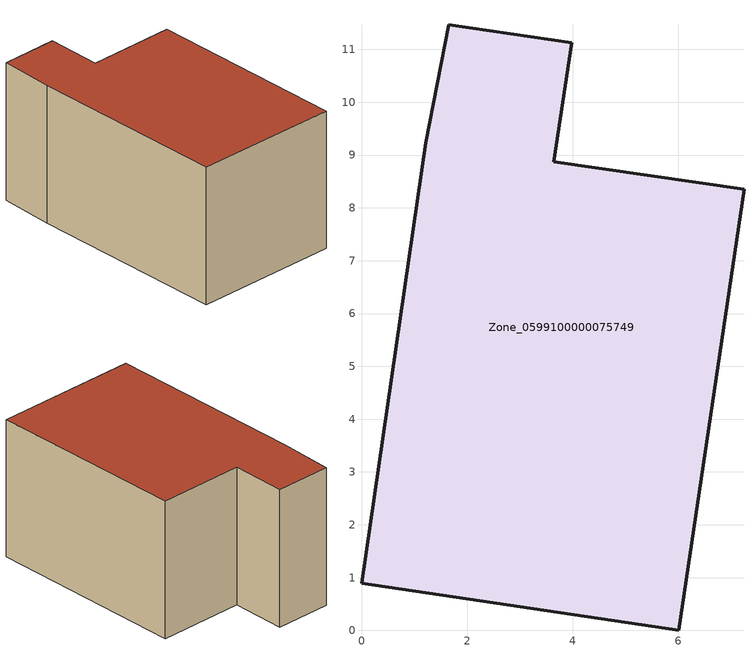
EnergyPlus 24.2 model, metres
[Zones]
Zone_0599100000075749
 floor ground (C_G): 0,0.89 1.22,9.23 1.65,11.47 3.98,11.13 3.64,8.87 7.24,8.35 6.01,0 z0
 wall outside (C_F): 1.22,9.23 0,0.89 6.01,0 7.24,8.35 3.64,8.87 3.98,11.13 1.65,11.47 1.22,9.23 z0:5.79
 roof outside (C_R): 1.65,11.47 1.22,9.23 0,0.89 6.01,0 7.24,8.35 3.64,8.87 3.98,11.13 z5.79
[BUILDING]
Pand.0599100000075749: North Axis=0; Terrain=City; Loads Convergence Tolerance Value=0.04; Temperature Convergence Tolerance Value=0.4; Solar Distribution=FullExterior; Maximum Number of Warmup Days=25; Minimum Number of Warmup Days=1
[Site:Location]
Rotterdam.The.Hague.AP_ZH_NLD Design_Conditions: Latitude=51.96; Longitude=4.45; Time Zone=1; Elevation=-4.5
[SITE:GROUNDTEMPERATURE:BUILDINGSURFACE]
18, 18, 18, 18, 18, 18, 18, 18, 18, 18, 18, 18
[MATERIAL] Thermal Absorptance=0.9; Solar Absorptance=0.7; Visible Absorptance=0.7
Name | Roughness | Thickness | Conductivity | Density | Specific Heat
G.TI.1946-1964 | MediumSmooth | 0.15 | 1 | 540 | 1210
F.TI.1946-1964 | Rough | 0.3 | 0.857143 | 1920 | 840
R.TI.1946-1964 | MediumRough | 0.2 | 0.277778 | 1500 | 1000
[CONSTRUCTION]
C_G: G.TI.1946-1964
C_F: F.TI.1946-1964
C_R: R.TI.1946-1964
[ZONE]
Zone_0599100000075749: Type=1; Multiplier=1; Ceiling Height=Autocalculate; Volume=Autocalculate; Floor Area=autocalculate; Part of Total Floor Area=Yes
[ZONEINFILTRATION:DESIGNFLOWRATE]
Infil_Zone_0599100000075749: Zone or ZoneList or Space or SpaceList=Zone_0599100000075749; Schedule=AlwaysOn; Design Flow Rate Calculation Method=Flow/Area; Flow Rate per Floor Area=0.003; Constant Term Coefficient=1; Temperature Term Coefficient=0; Velocity Term Coefficient=0; Velocity Squared Term Coefficient=0
[HVACTEMPLATE:ZONE:IDEALLOADSAIRSYSTEM]
Zone_0599100000075749: Maximum Heating Supply Air Temperature=50; Minimum Cooling Supply Air Temperature=13; Maximum Heating Supply Air Humidity Ratio=0.0156; Minimum Cooling Supply Air Humidity Ratio=0.0077; Heating Limit=NoLimit; Cooling Limit=NoLimit; Dehumidification Control Type=ConstantSensibleHeatRatio; Cooling Sensible Heat Ratio=0.7; Dehumidification Setpoint=60; Humidification Control Type=None; Humidification Setpoint=30; Outdoor Air Method=None; Outdoor Air Flow Rate per Person=0.00944; Outdoor Air Flow Rate per Zone Floor Area=0; Outdoor Air Flow Rate per Zone=0; Demand Controlled Ventilation Type=None; Outdoor Air Economizer Type=NoEconomizer; Heat Recovery Type=None; Sensible Heat Recovery Effectiveness=0.7; Latent Heat Recovery Effectiveness=0.65
[ZONECONTROL:THERMOSTAT]
ThermostatControl_Zone_0599100000075749: Zone or ZoneList=Zone_0599100000075749; Control Type Schedule=DualSetpointControlType; Control 1=Thermostat_Zone_0599100000075749; Temperature Difference Between Cutout And Setpoint=0
[THERMOSTATSETPOINT:DUALSETPOINT]
Thermostat_Zone_0599100000075749: Heating Setpoint Temperature Schedule=HeatingSetpoint_Zone_0599100000075749; Cooling Setpoint Temperature Schedule=CoolingSetpoint_Zone_0599100000075749
[SCHEDULE:COMPACT]
HeatingSetpoint_Zone_0599100000075749: Through: 12/31, For: AllDays, Until: 24:00, 21
CoolingSetpoint_Zone_0599100000075749: Through: 12/31, For: AllDays, Until: 24:00, 24
DualSetpointControlType: Through: 12/31, For: AllDays, Until: 24:00, 4
AlwaysOn: Through: 12/31, For: AllDays, Until: 24:00, 1
